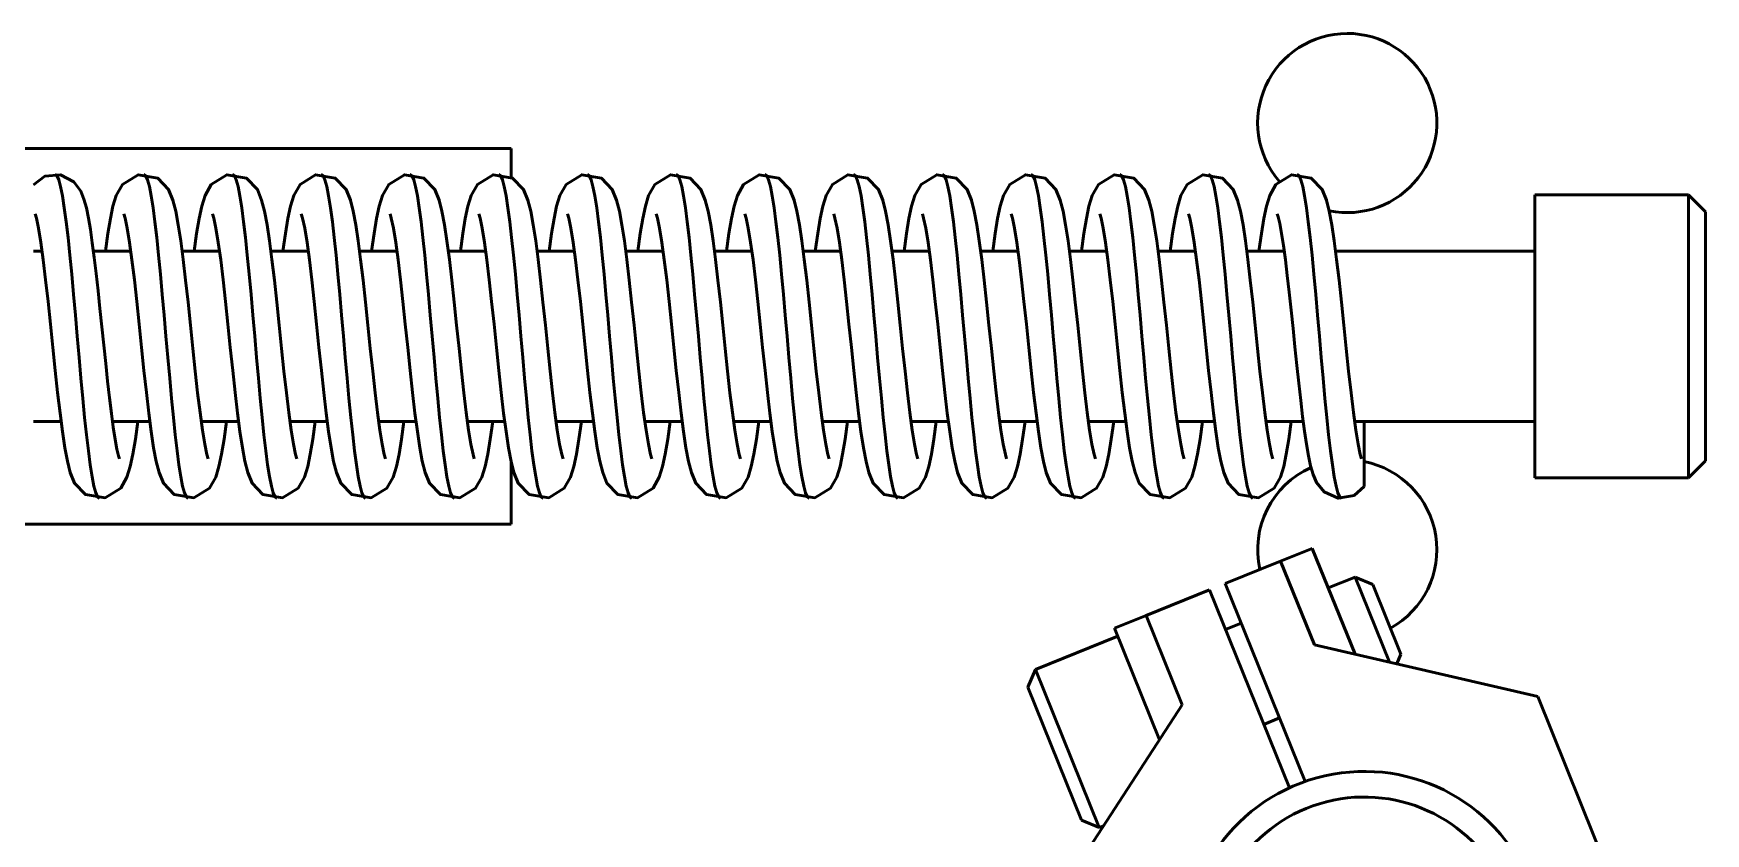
# Model space of a CAD drawing. Header units: millimetres. Extents: x 4915 to 15267, y 4787 to 10268.
# Drawn here: x 6015.1 to 6112.9, y 7371.1 to 7417.9 of the extents above; entities that cross this region are included whole.
import ezdxf

# ---------------------------------------------------------------- set-up
doc = ezdxf.new("R2010")
doc.units = ezdxf.units.MM
doc.layers.add('ハッチング', color=20, linetype='Continuous', lineweight=25)
doc.layers.add('外形線', color=7, linetype='Continuous', lineweight=50)

msp = doc.modelspace()

# ---------------------------------------------------------------- hatches: boundary and pattern name
at = {"layer": 'ハッチング'}
h = msp.add_hatch(dxfattribs=at)
h.set_pattern_fill('ANSI31', color=256, scale=253.44936, angle=-5.65199, style=0)
h.set_pattern_definition([(39.348, (4647.53, 6298.67), (-20.0868, 24.49934), [])])
h.paths.add_polyline_path([(6085.832, 7358.798), (6084.4, 7358.219), (6086.926, 7355.695), (6090.152, 7354.165), (6093.705, 7353.809), (6097.171, 7354.665), (6100.149, 7356.637), (6102.291, 7359.493), (6103.35, 7362.904), (6103.202, 7366.471), (6101.864, 7369.782), (6099.492, 7372.451), (6096.362, 7374.169), (6092.836, 7374.736), (6089.325, 7374.086), (6086.236, 7372.294), (6083.929, 7369.569), (6082.67, 7366.228), (6082.607, 7362.657), (6084.039, 7363.236), (6084.302, 7366.644), (6085.82, 7369.706), (6088.372, 7371.979), (6091.589, 7373.134), (6095.004, 7373.004), (6098.123, 7371.607), (6100.495, 7369.146), (6101.775, 7365.978), (6101.779, 7362.56), (6100.505, 7359.388), (6098.139, 7356.922), (6095.023, 7355.519), (6091.608, 7355.381), (6088.389, 7356.53)])

# ---------------------------------------------------------------- linework, layer by layer
at = {"layer": '外形線'}
for p, q in [((6006.149, 7411.157), (6043.069, 7411.157)), ((6043.069, 7409.481), (6043.069, 7411.157)), ((6102.939, 7408.463), (6102.939, 7391.899)), ((6102.939, 7408.463), (6111.919, 7408.463)), ((6111.919, 7391.899), (6111.919, 7408.463)), ((6112.917, 7407.465), (6111.919, 7408.463)), ((6112.917, 7407.465), (6112.917, 7392.897)), ((6015.633, 7405.17), (6015.13, 7405.17)), ((6020.822, 7405.17), (6018.637, 7405.17)), ((6026.011, 7405.17), (6023.826, 7405.17)), ((6031.199, 7405.17), (6029.014, 7405.17)), ((6036.388, 7405.17), (6034.203, 7405.17)), ((6041.577, 7405.17), (6039.392, 7405.17)), ((6046.765, 7405.17), (6044.58, 7405.17)), ((6051.954, 7405.17), (6049.769, 7405.17)), ((6057.143, 7405.17), (6054.958, 7405.17)), ((6062.332, 7405.17), (6060.147, 7405.17)), ((6067.52, 7405.17), (6065.335, 7405.17)), ((6072.709, 7405.17), (6070.524, 7405.17)), ((6077.898, 7405.17), (6075.713, 7405.17)), ((6083.087, 7405.17), (6080.902, 7405.17)), ((6088.275, 7405.17), (6086.09, 7405.17)), ((6102.939, 7405.17), (6091.279, 7405.17)), ((6016.749, 7395.192), (6015.13, 7395.192)), ((6021.937, 7395.192), (6019.752, 7395.192)), ((6027.126, 7395.192), (6024.941, 7395.192)), ((6032.315, 7395.192), (6030.13, 7395.192)), ((6037.504, 7395.192), (6035.319, 7395.192)), ((6042.692, 7395.192), (6040.507, 7395.192)), ((6047.881, 7395.192), (6045.696, 7395.192)), ((6053.07, 7395.192), (6050.885, 7395.192)), ((6058.258, 7395.192), (6056.074, 7395.192)), ((6063.447, 7395.192), (6061.262, 7395.192)), ((6068.636, 7395.192), (6066.451, 7395.192)), ((6073.825, 7395.192), (6071.64, 7395.192)), ((6079.013, 7395.192), (6076.828, 7395.192)), ((6084.202, 7395.192), (6082.017, 7395.192)), ((6089.391, 7395.192), (6087.206, 7395.192)), ((6102.939, 7395.192), (6092.395, 7395.192)), ((6043.069, 7389.205), (6043.069, 7392.842)), ((6112.917, 7392.897), (6111.919, 7391.899)), ((6102.939, 7391.899), (6111.919, 7391.899)), ((6043.069, 7389.205), (6006.149, 7389.205)), ((6088.064, 7387.033), (6084.826, 7385.725)), ((6088.064, 7387.033), (6089.914, 7387.781)), ((6090.044, 7382.132), (6088.064, 7387.033)), ((6089.914, 7387.781), (6092.418, 7381.584)), ((6090.849, 7385.468), (6092.422, 7386.104)), ((6094.436, 7381.118), (6092.422, 7386.104)), ((6093.461, 7385.662), (6092.422, 7386.104)), ((6083.901, 7385.351), (6080.2, 7383.856)), ((6088.578, 7373.776), (6083.901, 7385.351)), ((6084.826, 7385.725), (6089.503, 7374.149)), ((6093.461, 7385.662), (6095.106, 7381.592)), ((6078.35, 7383.109), (6080.2, 7383.856)), ((6080.984, 7376.588), (6078.35, 7383.109)), ((6080.2, 7383.856), (6082.311, 7378.631)), ((6084.835, 7383.038), (6085.76, 7383.412)), ((6078.537, 7382.646), (6073.726, 7380.702)), ((6103.1, 7379.118), (6090.044, 7382.132)), ((6095.106, 7381.592), (6094.863, 7381.02)), ((6073.285, 7379.663), (6073.726, 7380.702)), ((6073.726, 7380.702), (6077.464, 7371.451)), ((6076.424, 7371.892), (6073.285, 7379.663)), ((6110.576, 7360.614), (6103.1, 7379.118)), ((6082.311, 7378.631), (6075.345, 7367.904)), ((6087.078, 7377.487), (6088.003, 7377.861)), ((6076.424, 7371.892), (6077.464, 7371.451)), ((6077.714, 7371.552), (6077.464, 7371.451))]:
    msp.add_line(p, q, dxfattribs=at).dxf.unprotected_set("ltscale", 0)
for points in [[(6015.13, 7409.037), (6015.788, 7409.538), (6016.72, 7409.626), (6017.499, 7409.214), (6017.892, 7408.677), (6018.084, 7408.197), (6018.223, 7407.688), (6018.345, 7407.1), (6018.46, 7406.422), (6018.573, 7405.65), (6018.685, 7404.79), (6018.797, 7403.851), (6018.909, 7402.85), (6019.02, 7401.809), (6019.132, 7400.738), (6019.243, 7399.661), (6019.355, 7398.597), (6019.466, 7397.563), (6019.578, 7396.585), (6019.689, 7395.675), (6019.799, 7394.86), (6019.908, 7394.155), (6020.012, 7393.587), (6020.105, 7393.188), (6020.156, 7393.026)], [(6018.99, 7390.704), (6018.882, 7390.786), (6018.774, 7391.027), (6018.666, 7391.424), (6018.558, 7391.973), (6018.449, 7392.663), (6018.341, 7393.48), (6018.233, 7394.411), (6018.125, 7395.442), (6018.017, 7396.554), (6017.909, 7397.729), (6017.801, 7398.944), (6017.693, 7400.181), (6017.585, 7401.418), (6017.477, 7402.634), (6017.368, 7403.809), (6017.26, 7404.92), (6017.152, 7405.95), (6017.044, 7406.882), (6016.936, 7407.701), (6016.828, 7408.39), (6016.72, 7408.937), (6016.612, 7409.335), (6016.504, 7409.577), (6016.396, 7409.66)], [(6019.343, 7405.17), (6019.485, 7406.196), (6019.63, 7407.074), (6019.782, 7407.799), (6019.975, 7408.422), (6020.342, 7409.066), (6021.257, 7409.626), (6022.4, 7409.433), (6023.035, 7408.761), (6023.288, 7408.151), (6023.454, 7407.495), (6023.603, 7406.702), (6023.747, 7405.758), (6023.889, 7404.668), (6024.03, 7403.465), (6024.17, 7402.173), (6024.311, 7400.832), (6024.451, 7399.475), (6024.592, 7398.145), (6024.732, 7396.877), (6024.872, 7395.717), (6025.011, 7394.699), (6025.147, 7393.867), (6025.272, 7393.273), (6025.345, 7393.026)], [(6024.179, 7390.702), (6024.071, 7390.785), (6023.962, 7391.028), (6023.854, 7391.426), (6023.746, 7391.972), (6023.638, 7392.661), (6023.53, 7393.48), (6023.422, 7394.412), (6023.314, 7395.442), (6023.206, 7396.554), (6023.098, 7397.728), (6022.99, 7398.944), (6022.881, 7400.182), (6022.773, 7401.418), (6022.665, 7402.634), (6022.557, 7403.808), (6022.449, 7404.92), (6022.341, 7405.952), (6022.233, 7406.883), (6022.125, 7407.699), (6022.017, 7408.389), (6021.909, 7408.939), (6021.801, 7409.336), (6021.692, 7409.577), (6021.584, 7409.658)], [(6024.532, 7405.17), (6024.674, 7406.195), (6024.819, 7407.074), (6024.97, 7407.798), (6025.164, 7408.421), (6025.531, 7409.066), (6026.444, 7409.626), (6027.588, 7409.434), (6028.224, 7408.762), (6028.476, 7408.152), (6028.643, 7407.496), (6028.792, 7406.703), (6028.935, 7405.758), (6029.078, 7404.668), (6029.218, 7403.466), (6029.359, 7402.173), (6029.5, 7400.832), (6029.64, 7399.474), (6029.781, 7398.145), (6029.921, 7396.877), (6030.061, 7395.717), (6030.2, 7394.698), (6030.336, 7393.867), (6030.46, 7393.273), (6030.533, 7393.026)], [(6029.367, 7390.704), (6029.259, 7390.784), (6029.151, 7391.026), (6029.043, 7391.426), (6028.935, 7391.974), (6028.827, 7392.662), (6028.719, 7393.479), (6028.611, 7394.412), (6028.503, 7395.443), (6028.395, 7396.555), (6028.286, 7397.728), (6028.178, 7398.944), (6028.07, 7400.181), (6027.962, 7401.419), (6027.854, 7402.635), (6027.746, 7403.808), (6027.638, 7404.919), (6027.53, 7405.951), (6027.422, 7406.884), (6027.314, 7407.701), (6027.205, 7408.388), (6027.097, 7408.937), (6026.989, 7409.337), (6026.881, 7409.579), (6026.773, 7409.658)], [(6029.72, 7405.17), (6029.863, 7406.196), (6030.008, 7407.074), (6030.159, 7407.798), (6030.352, 7408.421), (6030.72, 7409.066), (6031.634, 7409.626), (6032.777, 7409.433), (6033.413, 7408.762), (6033.665, 7408.152), (6033.832, 7407.496), (6033.981, 7406.702), (6034.124, 7405.758), (6034.266, 7404.668), (6034.407, 7403.465), (6034.548, 7402.173), (6034.688, 7400.832), (6034.829, 7399.475), (6034.969, 7398.145), (6035.11, 7396.877), (6035.25, 7395.717), (6035.389, 7394.698), (6035.524, 7393.867), (6035.649, 7393.273), (6035.722, 7393.026)], [(6034.556, 7390.704), (6034.448, 7390.786), (6034.34, 7391.026), (6034.232, 7391.424), (6034.124, 7391.974), (6034.016, 7392.663), (6033.908, 7393.48), (6033.799, 7394.411), (6033.691, 7395.442), (6033.583, 7396.555), (6033.475, 7397.729), (6033.367, 7398.944), (6033.259, 7400.181), (6033.151, 7401.418), (6033.043, 7402.634), (6032.935, 7403.809), (6032.827, 7404.92), (6032.718, 7405.95), (6032.61, 7406.882), (6032.502, 7407.701), (6032.394, 7408.39), (6032.286, 7408.937), (6032.178, 7409.335), (6032.07, 7409.578), (6031.962, 7409.66)], [(6034.909, 7405.17), (6035.051, 7406.196), (6035.197, 7407.074), (6035.348, 7407.798), (6035.541, 7408.421), (6035.908, 7409.066), (6036.822, 7409.626), (6037.965, 7409.434), (6038.601, 7408.762), (6038.854, 7408.152), (6039.02, 7407.496), (6039.169, 7406.703), (6039.313, 7405.758), (6039.455, 7404.668), (6039.596, 7403.465), (6039.737, 7402.173), (6039.877, 7400.832), (6040.018, 7399.474), (6040.158, 7398.145), (6040.299, 7396.877), (6040.438, 7395.717), (6040.577, 7394.698), (6040.713, 7393.867), (6040.838, 7393.273), (6040.911, 7393.026)], [(6039.745, 7390.702), (6039.637, 7390.785), (6039.529, 7391.028), (6039.421, 7391.425), (6039.312, 7391.972), (6039.204, 7392.662), (6039.096, 7393.48), (6038.988, 7394.412), (6038.88, 7395.442), (6038.772, 7396.554), (6038.664, 7397.728), (6038.556, 7398.945), (6038.448, 7400.182), (6038.34, 7401.418), (6038.231, 7402.634), (6038.123, 7403.808), (6038.015, 7404.921), (6037.907, 7405.951), (6037.799, 7406.882), (6037.691, 7407.699), (6037.583, 7408.389), (6037.475, 7408.939), (6037.367, 7409.336), (6037.259, 7409.577), (6037.15, 7409.658)], [(6040.098, 7405.17), (6040.24, 7406.196), (6040.385, 7407.074), (6040.537, 7407.798), (6040.73, 7408.421), (6041.097, 7409.066), (6042.011, 7409.626), (6043.154, 7409.434), (6043.79, 7408.762), (6044.043, 7408.152), (6044.209, 7407.496), (6044.358, 7406.702), (6044.502, 7405.758), (6044.644, 7404.668), (6044.785, 7403.465), (6044.925, 7402.173), (6045.066, 7400.832), (6045.206, 7399.474), (6045.347, 7398.145), (6045.487, 7396.877), (6045.627, 7395.717), (6045.766, 7394.698), (6045.902, 7393.867), (6046.026, 7393.273), (6046.099, 7393.026)], [(6044.934, 7390.704), (6044.825, 7390.783), (6044.717, 7391.026), (6044.609, 7391.426), (6044.501, 7391.974), (6044.393, 7392.661), (6044.285, 7393.479), (6044.177, 7394.412), (6044.069, 7395.443), (6043.961, 7396.554), (6043.853, 7397.728), (6043.744, 7398.944), (6043.636, 7400.181), (6043.528, 7401.419), (6043.42, 7402.634), (6043.312, 7403.808), (6043.204, 7404.919), (6043.096, 7405.951), (6042.988, 7406.884), (6042.88, 7407.7), (6042.772, 7408.388), (6042.664, 7408.937), (6042.555, 7409.337), (6042.447, 7409.578), (6042.339, 7409.658)], [(6045.287, 7405.17), (6045.429, 7406.196), (6045.574, 7407.074), (6045.725, 7407.798), (6045.919, 7408.421), (6046.286, 7409.066), (6047.2, 7409.626), (6048.343, 7409.434), (6048.979, 7408.762), (6049.231, 7408.152), (6049.398, 7407.496), (6049.547, 7406.702), (6049.69, 7405.758), (6049.833, 7404.668), (6049.973, 7403.465), (6050.114, 7402.173), (6050.254, 7400.832), (6050.395, 7399.474), (6050.535, 7398.145), (6050.676, 7396.877), (6050.816, 7395.717), (6050.955, 7394.698), (6051.091, 7393.867), (6051.215, 7393.273), (6051.288, 7393.026)], [(6050.122, 7390.705), (6050.014, 7390.786), (6049.906, 7391.026), (6049.798, 7391.424), (6049.69, 7391.974), (6049.582, 7392.663), (6049.474, 7393.479), (6049.366, 7394.411), (6049.258, 7395.442), (6049.149, 7396.555), (6049.041, 7397.729), (6048.933, 7398.944), (6048.825, 7400.181), (6048.717, 7401.418), (6048.609, 7402.634), (6048.501, 7403.809), (6048.393, 7404.92), (6048.285, 7405.95), (6048.177, 7406.883), (6048.068, 7407.701), (6047.96, 7408.39), (6047.852, 7408.936), (6047.744, 7409.335), (6047.636, 7409.578), (6047.528, 7409.66)], [(6050.475, 7405.17), (6050.618, 7406.196), (6050.763, 7407.074), (6050.914, 7407.798), (6051.107, 7408.421), (6051.475, 7409.066), (6052.389, 7409.626), (6053.532, 7409.434), (6054.168, 7408.762), (6054.42, 7408.152), (6054.586, 7407.496), (6054.736, 7406.702), (6054.879, 7405.758), (6055.021, 7404.668), (6055.162, 7403.465), (6055.303, 7402.173), (6055.443, 7400.832), (6055.584, 7399.474), (6055.724, 7398.145), (6055.865, 7396.877), (6056.004, 7395.717), (6056.143, 7394.698), (6056.279, 7393.867), (6056.404, 7393.273), (6056.477, 7393.026)], [(6055.311, 7390.703), (6055.203, 7390.785), (6055.095, 7391.028), (6054.987, 7391.425), (6054.879, 7391.972), (6054.771, 7392.662), (6054.662, 7393.48), (6054.554, 7394.412), (6054.446, 7395.442), (6054.338, 7396.554), (6054.23, 7397.728), (6054.122, 7398.945), (6054.014, 7400.181), (6053.906, 7401.418), (6053.798, 7402.634), (6053.69, 7403.808), (6053.581, 7404.921), (6053.473, 7405.951), (6053.365, 7406.882), (6053.257, 7407.7), (6053.149, 7408.39), (6053.041, 7408.938), (6052.933, 7409.335), (6052.825, 7409.577), (6052.717, 7409.659)], [(6055.664, 7405.17), (6055.806, 7406.196), (6055.952, 7407.074), (6056.103, 7407.798), (6056.296, 7408.421), (6056.663, 7409.066), (6057.577, 7409.626), (6058.72, 7409.434), (6059.356, 7408.762), (6059.609, 7408.152), (6059.775, 7407.496), (6059.924, 7406.702), (6060.068, 7405.758), (6060.21, 7404.668), (6060.351, 7403.465), (6060.492, 7402.173), (6060.632, 7400.832), (6060.773, 7399.474), (6060.913, 7398.145), (6061.053, 7396.877), (6061.193, 7395.717), (6061.332, 7394.698), (6061.468, 7393.867), (6061.593, 7393.273), (6061.666, 7393.026)], [(6060.5, 7390.703), (6060.392, 7390.783), (6060.284, 7391.027), (6060.175, 7391.426), (6060.067, 7391.974), (6059.959, 7392.661), (6059.851, 7393.479), (6059.743, 7394.412), (6059.635, 7395.443), (6059.527, 7396.554), (6059.419, 7397.728), (6059.311, 7398.944), (6059.203, 7400.181), (6059.094, 7401.419), (6058.986, 7402.634), (6058.878, 7403.808), (6058.77, 7404.92), (6058.662, 7405.951), (6058.554, 7406.884), (6058.446, 7407.7), (6058.338, 7408.388), (6058.23, 7408.937), (6058.122, 7409.337), (6058.013, 7409.578), (6057.905, 7409.658)], [(6060.853, 7405.17), (6060.995, 7406.196), (6061.14, 7407.074), (6061.292, 7407.798), (6061.485, 7408.421), (6061.852, 7409.066), (6062.766, 7409.626), (6063.909, 7409.434), (6064.545, 7408.762), (6064.798, 7408.152), (6064.964, 7407.496), (6065.113, 7406.702), (6065.257, 7405.758), (6065.399, 7404.668), (6065.539, 7403.465), (6065.68, 7402.173), (6065.821, 7400.832), (6065.961, 7399.474), (6066.102, 7398.145), (6066.242, 7396.877), (6066.382, 7395.717), (6066.521, 7394.698), (6066.657, 7393.867), (6066.781, 7393.273), (6066.854, 7393.026)], [(6065.688, 7390.705), (6065.58, 7390.785), (6065.472, 7391.025), (6065.364, 7391.424), (6065.256, 7391.974), (6065.148, 7392.663), (6065.04, 7393.479), (6064.932, 7394.411), (6064.824, 7395.443), (6064.716, 7396.555), (6064.608, 7397.728), (6064.499, 7398.944), (6064.391, 7400.181), (6064.283, 7401.418), (6064.175, 7402.635), (6064.067, 7403.809), (6063.959, 7404.92), (6063.851, 7405.95), (6063.743, 7406.883), (6063.635, 7407.701), (6063.527, 7408.389), (6063.418, 7408.936), (6063.31, 7409.335), (6063.202, 7409.579), (6063.094, 7409.66)], [(6066.042, 7405.17), (6066.184, 7406.196), (6066.329, 7407.074), (6066.48, 7407.798), (6066.673, 7408.421), (6067.041, 7409.066), (6067.955, 7409.626), (6069.098, 7409.434), (6069.734, 7408.762), (6069.986, 7408.152), (6070.153, 7407.496), (6070.302, 7406.702), (6070.445, 7405.758), (6070.587, 7404.668), (6070.728, 7403.465), (6070.869, 7402.173), (6071.009, 7400.832), (6071.15, 7399.474), (6071.29, 7398.145), (6071.431, 7396.877), (6071.571, 7395.717), (6071.71, 7394.698), (6071.846, 7393.867), (6071.97, 7393.273), (6072.043, 7393.026)], [(6070.877, 7390.703), (6070.769, 7390.786), (6070.661, 7391.027), (6070.553, 7391.424), (6070.445, 7391.972), (6070.337, 7392.662), (6070.229, 7393.48), (6070.121, 7394.412), (6070.012, 7395.442), (6069.904, 7396.554), (6069.796, 7397.729), (6069.688, 7398.945), (6069.58, 7400.181), (6069.472, 7401.418), (6069.364, 7402.634), (6069.256, 7403.808), (6069.148, 7404.921), (6069.04, 7405.951), (6068.931, 7406.882), (6068.823, 7407.7), (6068.715, 7408.39), (6068.607, 7408.938), (6068.499, 7409.335), (6068.391, 7409.577), (6068.283, 7409.659)], [(6071.23, 7405.17), (6071.373, 7406.196), (6071.518, 7407.074), (6071.669, 7407.798), (6071.862, 7408.421), (6072.23, 7409.066), (6073.143, 7409.626), (6074.287, 7409.434), (6074.922, 7408.762), (6075.175, 7408.152), (6075.341, 7407.496), (6075.491, 7406.702), (6075.634, 7405.758), (6075.776, 7404.668), (6075.917, 7403.465), (6076.058, 7402.173), (6076.198, 7400.832), (6076.339, 7399.474), (6076.479, 7398.145), (6076.62, 7396.877), (6076.759, 7395.717), (6076.898, 7394.698), (6077.034, 7393.867), (6077.159, 7393.273), (6077.232, 7393.026)], [(6076.066, 7390.703), (6075.958, 7390.784), (6075.85, 7391.027), (6075.742, 7391.426), (6075.634, 7391.973), (6075.525, 7392.661), (6075.417, 7393.479), (6075.309, 7394.412), (6075.201, 7395.443), (6075.093, 7396.554), (6074.985, 7397.728), (6074.877, 7398.944), (6074.769, 7400.182), (6074.661, 7401.419), (6074.553, 7402.634), (6074.444, 7403.807), (6074.336, 7404.92), (6074.228, 7405.951), (6074.12, 7406.883), (6074.012, 7407.7), (6073.904, 7408.388), (6073.796, 7408.938), (6073.688, 7409.337), (6073.58, 7409.578), (6073.472, 7409.658)], [(6076.419, 7405.17), (6076.561, 7406.196), (6076.707, 7407.074), (6076.858, 7407.798), (6077.051, 7408.421), (6077.418, 7409.066), (6078.332, 7409.626), (6079.475, 7409.434), (6080.111, 7408.762), (6080.364, 7408.152), (6080.53, 7407.496), (6080.679, 7406.702), (6080.823, 7405.758), (6080.965, 7404.668), (6081.106, 7403.465), (6081.246, 7402.173), (6081.387, 7400.832), (6081.528, 7399.474), (6081.668, 7398.145), (6081.808, 7396.877), (6081.948, 7395.717), (6082.087, 7394.698), (6082.223, 7393.867), (6082.347, 7393.273), (6082.421, 7393.026)], [(6081.255, 7390.705), (6081.147, 7390.785), (6081.038, 7391.025), (6080.93, 7391.425), (6080.822, 7391.974), (6080.714, 7392.663), (6080.606, 7393.479), (6080.498, 7394.411), (6080.39, 7395.443), (6080.282, 7396.555), (6080.174, 7397.728), (6080.066, 7398.944), (6079.957, 7400.181), (6079.849, 7401.418), (6079.741, 7402.635), (6079.633, 7403.808), (6079.525, 7404.919), (6079.417, 7405.95), (6079.309, 7406.883), (6079.201, 7407.701), (6079.093, 7408.389), (6078.985, 7408.936), (6078.877, 7409.336), (6078.768, 7409.579), (6078.66, 7409.659)], [(6081.608, 7405.17), (6081.75, 7406.196), (6081.895, 7407.074), (6082.046, 7407.798), (6082.24, 7408.421), (6082.607, 7409.066), (6083.521, 7409.626), (6084.664, 7409.434), (6085.3, 7408.762), (6085.552, 7408.152), (6085.719, 7407.496), (6085.868, 7406.702), (6086.011, 7405.758), (6086.154, 7404.668), (6086.294, 7403.465), (6086.435, 7402.173), (6086.576, 7400.832), (6086.716, 7399.474), (6086.857, 7398.145), (6086.997, 7396.877), (6087.137, 7395.717), (6087.276, 7394.698), (6087.412, 7393.867), (6087.536, 7393.273), (6087.609, 7393.026)], [(6086.443, 7390.703), (6086.335, 7390.786), (6086.227, 7391.027), (6086.119, 7391.424), (6086.011, 7391.973), (6085.903, 7392.663), (6085.795, 7393.48), (6085.687, 7394.411), (6085.579, 7395.442), (6085.471, 7396.554), (6085.362, 7397.729), (6085.254, 7398.944), (6085.146, 7400.181), (6085.038, 7401.418), (6084.93, 7402.634), (6084.822, 7403.808), (6084.714, 7404.921), (6084.606, 7405.951), (6084.498, 7406.882), (6084.39, 7407.7), (6084.281, 7408.39), (6084.173, 7408.938), (6084.065, 7409.335), (6083.957, 7409.577), (6083.849, 7409.66)], [(6086.796, 7405.17), (6086.939, 7406.196), (6087.084, 7407.074), (6087.235, 7407.798), (6087.428, 7408.421), (6087.796, 7409.066), (6088.71, 7409.626), (6089.853, 7409.434), (6090.489, 7408.762), (6090.741, 7408.152), (6090.908, 7407.496), (6091.057, 7406.702), (6091.2, 7405.758), (6091.342, 7404.668), (6091.483, 7403.465), (6091.624, 7402.173), (6091.764, 7400.832), (6091.905, 7399.474), (6092.045, 7398.145), (6092.186, 7396.877), (6092.326, 7395.717), (6092.465, 7394.698), (6092.6, 7393.867), (6092.725, 7393.273), (6092.798, 7393.026)], [(6091.632, 7390.703), (6091.524, 7390.784), (6091.416, 7391.027), (6091.308, 7391.426), (6091.2, 7391.973), (6091.092, 7392.661), (6090.984, 7393.48), (6090.875, 7394.412), (6090.767, 7395.443), (6090.659, 7396.554), (6090.551, 7397.728), (6090.443, 7398.944), (6090.335, 7400.182), (6090.227, 7401.419), (6090.119, 7402.634), (6090.011, 7403.808), (6089.903, 7404.92), (6089.794, 7405.952), (6089.686, 7406.883), (6089.578, 7407.699), (6089.47, 7408.388), (6089.362, 7408.938), (6089.254, 7409.337), (6089.146, 7409.577), (6089.038, 7409.658)], [(6021.231, 7395.192), (6021.089, 7394.165), (6020.944, 7393.288), (6020.791, 7392.562), (6020.6, 7391.94), (6020.231, 7391.295), (6019.317, 7390.736), (6018.173, 7390.93), (6017.538, 7391.602), (6017.287, 7392.211), (6017.117, 7392.874), (6016.97, 7393.667), (6016.827, 7394.611), (6016.685, 7395.695), (6016.544, 7396.902), (6016.404, 7398.191), (6016.263, 7399.536), (6016.122, 7400.891), (6015.982, 7402.224), (6015.842, 7403.488), (6015.701, 7404.651), (6015.563, 7405.667), (6015.427, 7406.499), (6015.303, 7407.089), (6015.23, 7407.337)], [(6026.42, 7395.192), (6026.278, 7394.166), (6026.133, 7393.289), (6025.979, 7392.562), (6025.789, 7391.94), (6025.421, 7391.296), (6024.509, 7390.737), (6023.366, 7390.928), (6022.728, 7391.599), (6022.476, 7392.209), (6022.309, 7392.865), (6022.16, 7393.658), (6022.016, 7394.606), (6021.874, 7395.696), (6021.733, 7396.898), (6021.592, 7398.191), (6021.452, 7399.531), (6021.311, 7400.89), (6021.171, 7402.219), (6021.03, 7403.487), (6020.891, 7404.646), (6020.752, 7405.665), (6020.616, 7406.497), (6020.492, 7407.089), (6020.418, 7407.337)], [(6031.609, 7395.192), (6031.466, 7394.165), (6031.321, 7393.288), (6031.168, 7392.562), (6030.978, 7391.94), (6030.609, 7391.295), (6029.694, 7390.736), (6028.551, 7390.93), (6027.916, 7391.602), (6027.665, 7392.211), (6027.495, 7392.874), (6027.347, 7393.667), (6027.204, 7394.611), (6027.063, 7395.695), (6026.921, 7396.902), (6026.781, 7398.191), (6026.64, 7399.536), (6026.5, 7400.891), (6026.359, 7402.224), (6026.219, 7403.488), (6026.079, 7404.651), (6025.94, 7405.667), (6025.805, 7406.499), (6025.68, 7407.089), (6025.607, 7407.337)], [(6036.797, 7395.192), (6036.655, 7394.166), (6036.51, 7393.289), (6036.357, 7392.562), (6036.167, 7391.94), (6035.798, 7391.296), (6034.887, 7390.737), (6033.743, 7390.928), (6033.106, 7391.599), (6032.853, 7392.209), (6032.687, 7392.865), (6032.538, 7393.658), (6032.394, 7394.606), (6032.251, 7395.696), (6032.111, 7396.898), (6031.97, 7398.191), (6031.829, 7399.531), (6031.689, 7400.89), (6031.548, 7402.219), (6031.408, 7403.487), (6031.268, 7404.646), (6031.129, 7405.665), (6030.993, 7406.497), (6030.869, 7407.089), (6030.796, 7407.337)], [(6041.986, 7395.192), (6041.844, 7394.165), (6041.699, 7393.288), (6041.546, 7392.562), (6041.355, 7391.94), (6040.986, 7391.295), (6040.072, 7390.736), (6038.928, 7390.93), (6038.293, 7391.602), (6038.042, 7392.211), (6037.872, 7392.874), (6037.725, 7393.667), (6037.582, 7394.611), (6037.44, 7395.695), (6037.299, 7396.902), (6037.158, 7398.191), (6037.018, 7399.536), (6036.877, 7400.891), (6036.737, 7402.224), (6036.596, 7403.488), (6036.456, 7404.651), (6036.318, 7405.667), (6036.182, 7406.499), (6036.058, 7407.089), (6035.985, 7407.337)], [(6047.175, 7395.192), (6047.032, 7394.166), (6046.888, 7393.289), (6046.734, 7392.562), (6046.544, 7391.94), (6046.176, 7391.296), (6045.264, 7390.737), (6044.121, 7390.928), (6043.483, 7391.599), (6043.231, 7392.209), (6043.064, 7392.865), (6042.915, 7393.658), (6042.771, 7394.606), (6042.629, 7395.696), (6042.488, 7396.898), (6042.347, 7398.191), (6042.207, 7399.531), (6042.066, 7400.89), (6041.926, 7402.219), (6041.785, 7403.487), (6041.646, 7404.646), (6041.507, 7405.665), (6041.371, 7406.497), (6041.247, 7407.089), (6041.173, 7407.337)], [(6052.364, 7395.192), (6052.221, 7394.165), (6052.076, 7393.288), (6051.923, 7392.562), (6051.732, 7391.94), (6051.364, 7391.295), (6050.449, 7390.736), (6049.306, 7390.93), (6048.671, 7391.602), (6048.42, 7392.211), (6048.25, 7392.874), (6048.102, 7393.667), (6047.959, 7394.611), (6047.818, 7395.695), (6047.676, 7396.902), (6047.536, 7398.191), (6047.395, 7399.536), (6047.255, 7400.891), (6047.114, 7402.224), (6046.974, 7403.488), (6046.834, 7404.651), (6046.695, 7405.667), (6046.559, 7406.499), (6046.435, 7407.089), (6046.362, 7407.337)], [(6057.552, 7395.192), (6057.41, 7394.166), (6057.265, 7393.289), (6057.112, 7392.562), (6056.922, 7391.94), (6056.553, 7391.296), (6055.642, 7390.737), (6054.498, 7390.928), (6053.861, 7391.599), (6053.608, 7392.209), (6053.441, 7392.865), (6053.292, 7393.658), (6053.149, 7394.606), (6053.006, 7395.696), (6052.866, 7396.898), (6052.725, 7398.191), (6052.584, 7399.531), (6052.444, 7400.89), (6052.303, 7402.219), (6052.163, 7403.487), (6052.023, 7404.646), (6051.884, 7405.665), (6051.748, 7406.497), (6051.624, 7407.089), (6051.551, 7407.337)], [(6062.741, 7395.192), (6062.599, 7394.165), (6062.454, 7393.288), (6062.3, 7392.562), (6062.11, 7391.94), (6061.741, 7391.295), (6060.826, 7390.736), (6059.683, 7390.93), (6059.048, 7391.602), (6058.797, 7392.211), (6058.627, 7392.874), (6058.48, 7393.667), (6058.336, 7394.611), (6058.195, 7395.695), (6058.054, 7396.902), (6057.913, 7398.191), (6057.773, 7399.536), (6057.632, 7400.891), (6057.492, 7402.224), (6057.351, 7403.488), (6057.211, 7404.651), (6057.072, 7405.667), (6056.937, 7406.499), (6056.813, 7407.089), (6056.74, 7407.337)], [(6067.93, 7395.192), (6067.787, 7394.166), (6067.643, 7393.289), (6067.489, 7392.562), (6067.299, 7391.94), (6066.931, 7391.296), (6066.019, 7390.737), (6064.875, 7390.928), (6064.238, 7391.599), (6063.985, 7392.209), (6063.819, 7392.865), (6063.67, 7393.658), (6063.526, 7394.606), (6063.384, 7395.696), (6063.243, 7396.898), (6063.102, 7398.191), (6062.962, 7399.531), (6062.821, 7400.89), (6062.681, 7402.219), (6062.54, 7403.487), (6062.401, 7404.646), (6062.262, 7405.665), (6062.126, 7406.497), (6062.002, 7407.089), (6061.928, 7407.337)], [(6073.119, 7395.192), (6072.976, 7394.165), (6072.831, 7393.288), (6072.678, 7392.562), (6072.487, 7391.94), (6072.119, 7391.295), (6071.204, 7390.736), (6070.061, 7390.93), (6069.426, 7391.602), (6069.175, 7392.211), (6069.005, 7392.874), (6068.857, 7393.667), (6068.714, 7394.611), (6068.573, 7395.695), (6068.431, 7396.902), (6068.291, 7398.191), (6068.15, 7399.536), (6068.01, 7400.891), (6067.869, 7402.224), (6067.729, 7403.488), (6067.589, 7404.651), (6067.45, 7405.667), (6067.314, 7406.499), (6067.19, 7407.089), (6067.117, 7407.337)], [(6078.307, 7395.192), (6078.165, 7394.166), (6078.02, 7393.289), (6077.867, 7392.562), (6077.677, 7391.94), (6077.308, 7391.296), (6076.397, 7390.737), (6075.253, 7390.928), (6074.616, 7391.599), (6074.363, 7392.209), (6074.196, 7392.865), (6074.047, 7393.658), (6073.903, 7394.606), (6073.761, 7395.696), (6073.62, 7396.898), (6073.48, 7398.191), (6073.339, 7399.531), (6073.199, 7400.89), (6073.058, 7402.219), (6072.918, 7403.487), (6072.778, 7404.646), (6072.639, 7405.665), (6072.503, 7406.497), (6072.379, 7407.089), (6072.306, 7407.337)], [(6083.496, 7395.192), (6083.354, 7394.165), (6083.209, 7393.288), (6083.055, 7392.562), (6082.865, 7391.94), (6082.496, 7391.295), (6081.581, 7390.736), (6080.438, 7390.93), (6079.803, 7391.602), (6079.552, 7392.211), (6079.382, 7392.874), (6079.234, 7393.667), (6079.091, 7394.611), (6078.95, 7395.695), (6078.809, 7396.902), (6078.668, 7398.191), (6078.528, 7399.536), (6078.387, 7400.891), (6078.246, 7402.224), (6078.106, 7403.488), (6077.966, 7404.651), (6077.827, 7405.667), (6077.692, 7406.499), (6077.568, 7407.089), (6077.494, 7407.337)], [(6088.685, 7395.192), (6088.542, 7394.166), (6088.397, 7393.288), (6088.245, 7392.562), (6088.053, 7391.94), (6087.685, 7391.295), (6086.77, 7390.737), (6085.627, 7390.93), (6084.992, 7391.602), (6084.741, 7392.211), (6084.571, 7392.874), (6084.423, 7393.667), (6084.28, 7394.611), (6084.139, 7395.695), (6083.997, 7396.902), (6083.857, 7398.191), (6083.716, 7399.536), (6083.576, 7400.891), (6083.435, 7402.224), (6083.295, 7403.488), (6083.155, 7404.651), (6083.016, 7405.667), (6082.88, 7406.499), (6082.756, 7407.089), (6082.683, 7407.337)], [(6092.961, 7391.408), (6092.359, 7390.88), (6091.437, 7390.714), (6090.609, 7391.077), (6090.169, 7391.623), (6089.962, 7392.109), (6089.819, 7392.614), (6089.695, 7393.196), (6089.579, 7393.868), (6089.465, 7394.636), (6089.352, 7395.494), (6089.24, 7396.432), (6089.127, 7397.435), (6089.015, 7398.48), (6088.903, 7399.558), (6088.791, 7400.641), (6088.678, 7401.713), (6088.566, 7402.755), (6088.454, 7403.742), (6088.342, 7404.66), (6088.232, 7405.483), (6088.122, 7406.196), (6088.017, 7406.77), (6087.923, 7407.172), (6087.872, 7407.337)], [(6092.961, 7391.408), (6092.961, 7391.423), (6092.961, 7391.467), (6092.961, 7391.536), (6092.961, 7391.625), (6092.961, 7391.729), (6092.961, 7391.842), (6092.961, 7391.96), (6092.961, 7392.081), (6092.961, 7392.209), (6092.961, 7392.368), (6092.961, 7392.497), (6092.961, 7392.584), (6092.961, 7392.658), (6092.961, 7392.729), (6092.961, 7392.803), (6092.961, 7392.889), (6092.961, 7392.998), (6092.961, 7393.143), (6092.961, 7393.336), (6092.961, 7393.587), (6092.961, 7393.906), (6092.961, 7394.284), (6092.961, 7394.713), (6092.961, 7395.192)]]:
    msp.add_lwpolyline(points, dxfattribs=at).dxf.unprotected_set("ltscale", 0)
for centre, radius, start, end in [((6091.963, 7412.654), 5.239, 90, 220.47603), ((6091.963, 7412.654), 5.239, 258.31104, 90), ((6091.963, 7387.708), 5.239, 298.82537, 79.01942), ((6091.963, 7387.708), 5.239, 113.81429, 192.83099), ((6092.961, 7364.259), 10.477, 215.20604, 188.79396), ((6092.961, 7364.259), 8.98, 217.45783, 186.54217)]:
    msp.add_arc(centre, radius, start, end, dxfattribs=at).dxf.unprotected_set("ltscale", 0)

doc.saveas('drawing.dxf')
